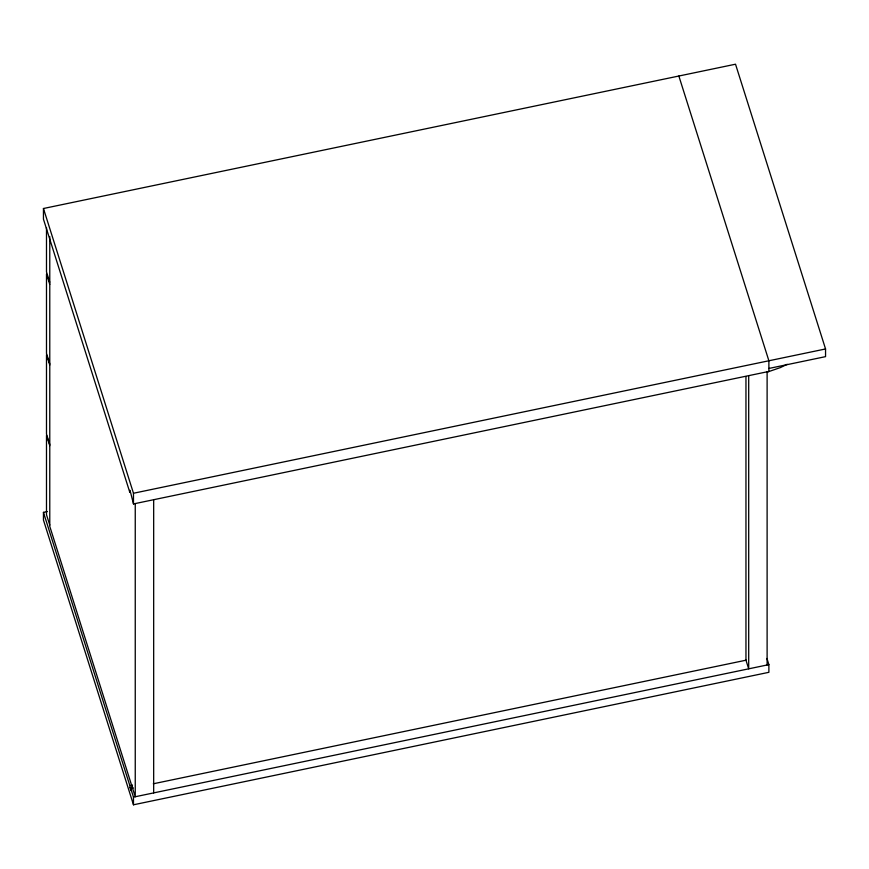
<?xml version="1.0" encoding="UTF-8"?>
<svg xmlns="http://www.w3.org/2000/svg" width="869" height="869" viewBox="0 0 869 869"><rect width="100%" height="100%" fill="white"/><g stroke="black" fill="none" stroke-linecap="round" stroke-linejoin="round"><path stroke-width="1.3" d="M787.205 364.285L780.329 367.609L766.827 372.258M678.852 76.016L768.88 360.765L768.88 371.443L133.478 503.922L130.752 493.157L129.839 490.29L129.839 492.419L43.45 219.173L43.45 208.506L735.522 64.208L825.55 348.958L825.55 356.638L768.88 368.456M133.478 503.922L133.478 493.255L825.55 348.958M766.936 658.463L768.88 664.622L768.88 672.313L133.478 804.792L43.45 520.042L43.45 512.362L47.426 511.537M133.402 787.933L130.752 788.487L130.752 790.616L129.839 785.609L132.49 785.055M129.839 787.738L132.49 787.195M153.302 783.784L746.254 660.147M133.478 804.792L133.478 797.112L768.88 664.622M43.45 208.506L133.478 493.255M49.772 282.262L46.491 271.91L46.491 227.645M49.772 284.402L46.491 274.05L46.491 353.422L49.772 363.774M49.772 365.056L46.491 354.704L46.491 434.087L49.772 444.439M49.772 445.721L46.491 435.358L46.491 514.741L49.772 525.093M43.45 512.362L129.839 785.609M130.752 788.487L133.478 797.112M767.11 371.813L767.11 664.991M748.698 375.647L748.698 668.837L745.96 660.212L745.96 376.516M153.672 499.718L153.672 792.908M135.249 503.553L135.249 796.743L49.772 526.375L49.772 236.661"/></g></svg>
